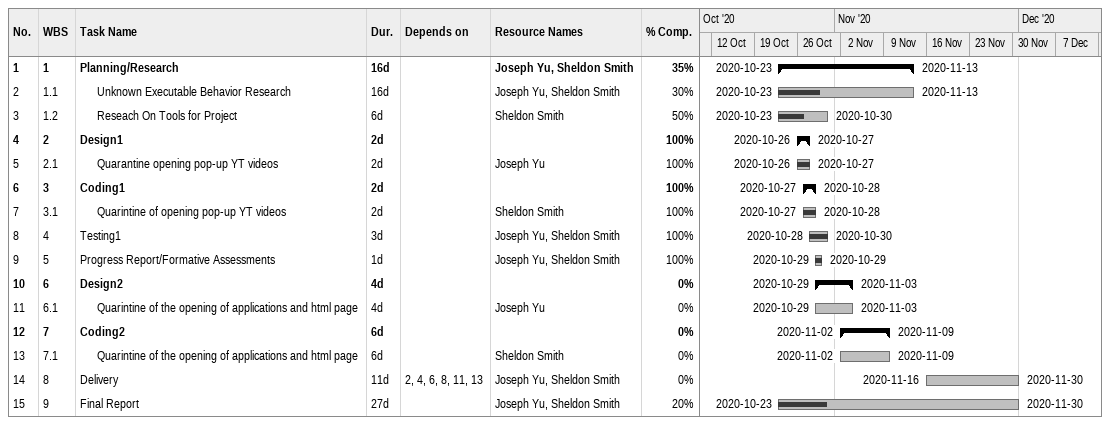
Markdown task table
| ID | WBS | Task | Duration | Start | Finish | Predecessors | Resources | % complete |
|---|---|---|---|---|---|---|---|---|
| 1 | 1 | **Planning/Research** | 16d | 2020-10-23 | 2020-11-13 |  | Joseph Yu, Sheldon Smith | 35 |
| 2 | 1.1 | Unknown Executable Behavior Research | 16d | 2020-10-23 | 2020-11-13 |  | Joseph Yu, Sheldon Smith | 30 |
| 3 | 1.2 | Reseach On Tools for Project | 6d | 2020-10-23 | 2020-10-30 |  | Sheldon Smith | 50 |
| 4 | 2 | **Design1** | 2d | 2020-10-26 | 2020-10-27 |  |  | 100 |
| 5 | 2.1 | Quarantine opening pop-up YT videos | 2d | 2020-10-26 | 2020-10-27 |  | Joseph Yu | 100 |
| 6 | 3 | **Coding1** | 2d | 2020-10-27 | 2020-10-28 |  |  | 100 |
| 7 | 3.1 | Quarintine of opening pop-up YT videos | 2d | 2020-10-27 | 2020-10-28 |  | Sheldon Smith | 100 |
| 8 | 4 | Testing1 | 3d | 2020-10-28 | 2020-10-30 |  | Joseph Yu, Sheldon Smith | 100 |
| 9 | 5 | Progress Report/Formative Assessments | 1d | 2020-10-29 | 2020-10-29 |  | Joseph Yu, Sheldon Smith | 100 |
| 10 | 6 | **Design2** | 4d | 2020-10-29 | 2020-11-03 |  |  | 0 |
| 11 | 6.1 | Quarintine of the opening of applications and html page | 4d | 2020-10-29 | 2020-11-03 |  | Joseph Yu | 0 |
| 12 | 7 | **Coding2** | 6d | 2020-11-02 | 2020-11-09 |  |  | 0 |
| 13 | 7.1 | Quarintine of the opening of applications and html page | 6d | 2020-11-02 | 2020-11-09 |  | Sheldon Smith | 0 |
| 14 | 8 | Delivery | 11d | 2020-11-16 | 2020-11-30 | 2, 4, 6, 8, 11, 13 | Joseph Yu, Sheldon Smith | 0 |
| 15 | 9 | Final Report | 27d | 2020-10-23 | 2020-11-30 |  | Joseph Yu, Sheldon Smith | 20 |
